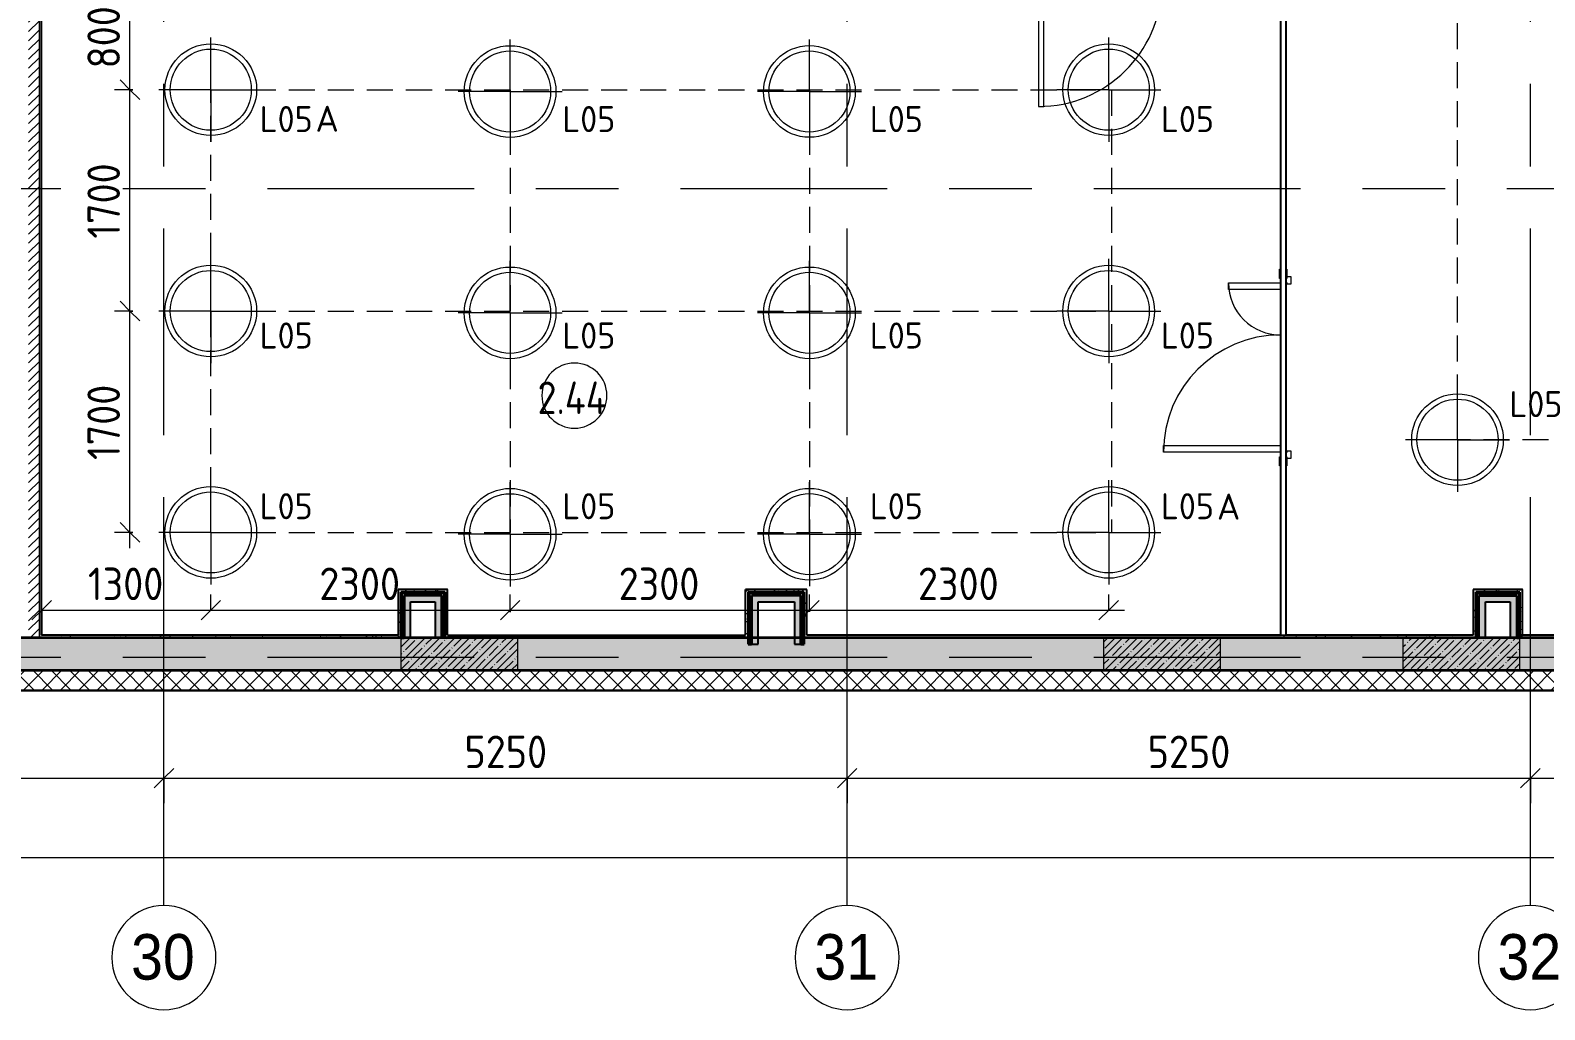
# Model space of a CAD drawing. Header units: millimetres. Extents: x 81094 to 272713, y -8553 to 29000.
# Drawn here: x 109683 to 121320, y -2706 to 4815 of the extents above; entities that cross this region are included whole.
import ezdxf

# ---------------------------------------------------------------- set-up
doc = ezdxf.new("R2010")
doc.units = ezdxf.units.MM
doc.linetypes.add('ADSK_Штрих_ш2 п1', pattern=[300, 200, -100])
doc.linetypes.add('Осевая', pattern=[3175, 635, -476.25, 1587.5, -476.25])
for name, color, linetype, lineweight in [('A-ANNO-DIMS', 7, 'Continuous', 9), ('A-ANNO-DIMS-100', 7, 'Continuous', 9), ('A-AREA-IDEN', 7, 'Continuous', 9), ('A-DETL-1', 7, 'ADSK_Штрих_ш2 п1', 9), ('A-DOOR', 7, 'Continuous', 9), ('A-DOOR-1', 7, 'Continuous', 13), ('A-DOOR-FRAM', 7, 'Continuous', 13), ('A-WALL', 7, 'Continuous', 9), ('E-LITE-EQPM-IDEN', 7, 'Continuous', 9), ('I-WALL', 7, 'Continuous', 9), ('S-COLS', 7, 'Continuous', 9), ('Оси', 7, 'Continuous', 9), ('Оси-1', 7, 'Continuous', 20), ('Оси-2', 7, 'Осевая', 9)]:
    doc.layers.add(name, color=color, linetype=linetype, lineweight=lineweight)
for name, color, linetype, lineweight, true_color in [('A-ANNO-NOTE', 1, 'Continuous', 9, 0xff0000), ('A-WALL-1', 7, 'Continuous', 35, 0x3c3c3c), ('A-WALL-3', 7, 'Continuous', 25, 0x3c3c3c), ('A-WALL-FNSH-1', 7, 'Continuous', 9, 0x3c3c3c), ('A-WALL-FNSH-2', 7, 'Continuous', 13, 0x3c3c3c), ('G-ANNO-TEXT-1', 1, 'Continuous', 9, 0xff0000)]:
    doc.layers.add(name, color=color, linetype=linetype, lineweight=lineweight, true_color=true_color)
doc.styles.add('Arial', font='arial.ttf', dxfattribs={"width": 0.9, "height": 350})
doc.styles.add('GOST Common', font='GOST_Common.ttf', dxfattribs={"height": 200})
doc.styles.add('GOST Common_1', font='GOST_Common.ttf', dxfattribs={"width": 0.9, "height": 250})
doc.styles.add('ISOCPEUR', font='isocpeur.ttf', dxfattribs={"width": 0.9, "height": 250})
doc.styles.add('ISOCPEUR_1', font='isocpeur.ttf', dxfattribs={"width": 0.9, "height": 250})
doc.styles.add('ISOCPEUR_2', font='isocpeur.ttf', dxfattribs={"height": 200})
doc.dimstyles.new('ISO-2_5_0_9К_БОЛЬШОЙ', dxfattribs={"dimscale": 304.8, "dimtxt": 248.995294, "dimasz": 0.492126, "dimexe": 0.393701, "dimexo": 0.984252, "dimgap": 0, "dimtad": 1, "dimdec": 0, "dimrnd": 10, "dimzin": 0, "dimdsep": 46, "dimtxsty": 'ISOCPEUR', "dimblk1": 'OBLIQUE', "dimblk2": 'OBLIQUE', "dimsah": 1, "dimcen": 0.09, "dimdle": 0.393701, "dimazin": 0, "dimtfac": 1, "dimtdec": 4, "dimtix": 1, "dimtmove": 0, "dimatfit": 3, "dimfxl": 1, "dimtvp": 1, "dimtolj": 1, "dimtzin": 0, "dimarcsym": 2})
doc.dimstyles.new('ISO-2_5_0_9К_БОЛЬШОЙ_3', dxfattribs={"dimscale": 304.8, "dimtxt": 248.995294, "dimasz": 0.492126, "dimexe": 0.393701, "dimexo": 0.984252, "dimgap": 0, "dimtad": 1, "dimdec": 0, "dimrnd": 10, "dimzin": 0, "dimdsep": 46, "dimtxsty": 'ISOCPEUR_1', "dimblk1": 'OBLIQUE', "dimblk2": 'OBLIQUE', "dimsah": 1, "dimcen": 0.09, "dimdle": 0.393701, "dimazin": 0, "dimtfac": 1, "dimtdec": 4, "dimtix": 1, "dimtmove": 0, "dimatfit": 3, "dimfxl": 1, "dimtvp": 1, "dimtolj": 1, "dimtzin": 0, "dimarcsym": 2})
pattern_1 = [(45, (0, 0), (-57.024626, 57.024626), []), (45, (57.025, 0), (-57.024626, 57.024626), [100.806, -20.161, 3.353, -16.808])]
pattern_2 = [(0, (0, 0), (121.92, 30.48), [10.058, -81.382, 10.058, -81.382, -487.68]), (0, (0, 0), (121.92, 30.48), [-182.88, 10.058, -172.822, 10.058, -81.382, -213.36]), (0, (0, 0), (121.92, 30.48), [-457.2, 10.058, -50.902, 10.058, -142.342]), (120, (45.72, 15.24), (-87.356454, 90.345817), [10.058, -81.382, 10.058, -81.382, -487.68]), (120, (45.72, 15.24), (-87.356454, 90.345817), [-182.88, 10.058, -172.822, 10.058, -81.382, -213.36]), (120, (45.72, 15.24), (-87.356454, 90.345817), [-457.2, 10.058, -50.902, 10.058, -142.342]), (240, (60.96, 76.2), (-34.563546, -120.825817), [10.058, -81.382, 10.058, -81.382, -487.68]), (240, (60.96, 76.2), (-34.563546, -120.825817), [-182.88, 10.058, -172.822, 10.058, -81.382, -213.36]), (240, (60.96, 76.2), (-34.563546, -120.825817), [-457.2, 10.058, -50.902, 10.058, -142.342])]
pattern_3 = [(45, (0, 0), (-106.06602, 106.06602), []), (135, (0, 0), (-106.06602, -106.06602), [])]

# ---------------------------------------------------------------- blocks, each defined once
blk = doc.blocks.new('110_Дверь_СКБ_1Ст_Внутренняя1 - Д-7а_л__950x2100h_Туалет-32220591-План расстановки осветительного оборудования 2 этажа в осях 23-33')
at = {"layer": 'A-DOOR'}
blk.add_arc((487.5, 110), 950, 90, 178.79032, dxfattribs=at)
at = {"layer": 'A-DOOR-1'}
for p, q in [((487.5, 1060), (447.5, 1060)), ((447.5, 1060), (447.5, 130)), ((487.5, 130), (487.5, 1060))]:
    blk.add_line(p, q, dxfattribs=at)
blk = doc.blocks.new('110_Дверь_СКБ_2Ст - Д-5_п__в составе перегородки _не входит в спец__-32680317-План расстановки осветительного оборудования 2 этажа в осях 23-33')
at = {"layer": 'A-DOOR'}
for centre, radius, start, end in [((-638, -20), 400, 270, 0), ((662, -20), 900, 180, 270)]:
    blk.add_arc(centre, radius, start, end, dxfattribs=at)
at = {"layer": 'A-DOOR-1'}
for p, q in [((-638, -420), (-638, -20)), ((-588, -20), (-588, -420)), ((612, -920), (612, -20)), ((662, -20), (662, -920)), ((-588, -420), (-638, -420)), ((662, -920), (612, -920))]:
    blk.add_line(p, q, dxfattribs=at)
at = {"layer": 'A-DOOR-FRAM'}
for p, q in [((-742, 28), (-672, 28)), ((-742, 20), (-742, 28)), ((-688, 60), (-628, 60)), ((-688, 20), (-688, 60)), ((-672, 28), (-672, 20)), ((-638, 30), (-638, 20)), ((-628, 30), (-638, 30)), ((-628, 60), (-628, 30)), ((652, 60), (712, 60)), ((652, 30), (652, 60)), ((662, 30), (652, 30)), ((662, 20), (662, 30)), ((698, 20), (698, 28)), ((698, 28), (768, 28)), ((712, 60), (712, 20)), ((768, 28), (768, 20)), ((-742, -28), (-742, -20)), ((-672, -28), (-742, -28)), ((-672, -20), (-672, -28)), ((698, -28), (698, -20)), ((768, -28), (698, -28)), ((768, -20), (768, -28))]:
    blk.add_line(p, q, dxfattribs=at)
blk = doc.blocks.new('Ось сетки - D8-29747960-План расстановки осветительного оборудования 2 этажа в осях 23-33')
at = {"layer": 'Оси-1'}
for start, end in [(360, 180), (180, 360)]:
    blk.add_arc((0, 0), 4, start, end, dxfattribs=at)
blk = doc.blocks.new('DIMBLOCK22-План расстановки осветительного оборудования 2 этажа в осях 23-33')
at = {"layer": 'A-ANNO-DIMS-100'}
for p, q in [((107210, -1121), (107210, -808)), ((110710, -1121), (110710, -808)), ((107210, -928), (110710, -928)), ((107210, -928), (107210, -1121)), ((110710, -928), (110710, -1121))]:
    blk.add_line(p, q, dxfattribs=at)
at = {"layer": 'A-ANNO-DIMS-100', "lineweight": 20}
for p, q in [((107210, -928), (107135, -1003)), ((107210, -928), (107285, -853)), ((110710, -928), (110635, -1003)), ((110710, -928), (110785, -853))]:
    blk.add_line(p, q, dxfattribs=at)
at = {"layer": 'A-ANNO-DIMS-100', "color": 0, "insert": (108644, -601), "char_height": 250, "width": 758.48, "attachment_point": 1, "line_spacing_factor": 1.149209, "style": 'ISOCPEUR'}
blk.add_mtext('3500', dxfattribs=at)
blk = doc.blocks.new('_Oblique')
at = {"color": 0, "linetype": 'ByBlock', "lineweight": -2}
blk.add_line((-0.5, -0.5), (0.5, 0.5), dxfattribs=at)
blk = doc.blocks.new('DIMBLOCK23-План расстановки осветительного оборудования 2 этажа в осях 23-33')
at = {"layer": 'A-ANNO-DIMS-100'}
for p, q in [((110710, -1121), (110710, -808)), ((115960, -1121), (115960, -808)), ((110710, -928), (115960, -928)), ((110710, -928), (110710, -1121)), ((115960, -928), (115960, -1121))]:
    blk.add_line(p, q, dxfattribs=at)
at = {"layer": 'A-ANNO-DIMS-100', "lineweight": 20}
for p, q in [((110710, -928), (110635, -1003)), ((110710, -928), (110785, -853)), ((115960, -928), (115885, -1003)), ((115960, -928), (116035, -853))]:
    blk.add_line(p, q, dxfattribs=at)
at = {"layer": 'A-ANNO-DIMS-100', "color": 0, "insert": (113019, -601), "char_height": 250, "width": 758.48, "attachment_point": 1, "line_spacing_factor": 1.149209, "style": 'ISOCPEUR'}
blk.add_mtext('5250', dxfattribs=at)
blk = doc.blocks.new('DIMBLOCK24-План расстановки осветительного оборудования 2 этажа в осях 23-33')
at = {"layer": 'A-ANNO-DIMS-100'}
for p, q in [((115960, -1121), (115960, -808)), ((121210, -1121), (121210, -808)), ((115960, -928), (121210, -928)), ((115960, -928), (115960, -1121)), ((121210, -928), (121210, -1121))]:
    blk.add_line(p, q, dxfattribs=at)
at = {"layer": 'A-ANNO-DIMS-100', "lineweight": 20}
for p, q in [((115960, -928), (115885, -1003)), ((115960, -928), (116035, -853)), ((121210, -928), (121135, -1003)), ((121210, -928), (121285, -853))]:
    blk.add_line(p, q, dxfattribs=at)
at = {"layer": 'A-ANNO-DIMS-100', "color": 0, "insert": (118269, -601), "char_height": 250, "width": 758.48, "attachment_point": 1, "line_spacing_factor": 1.149209, "style": 'ISOCPEUR'}
blk.add_mtext('5250', dxfattribs=at)
blk = doc.blocks.new('DIMBLOCK25-План расстановки осветительного оборудования 2 этажа в осях 23-33')
at = {"layer": 'A-ANNO-DIMS-100'}
for p, q in [((121210, -1121), (121210, -808)), ((125010, -1121), (125010, -808)), ((121210, -928), (125130, -928)), ((121210, -928), (121210, -1121)), ((125010, -928), (125010, -1121))]:
    blk.add_line(p, q, dxfattribs=at)
at = {"layer": 'A-ANNO-DIMS-100', "lineweight": 20}
for p, q in [((121210, -928), (121135, -1003)), ((121210, -928), (121285, -853)), ((125010, -928), (124935, -1003)), ((125010, -928), (125085, -853))]:
    blk.add_line(p, q, dxfattribs=at)
at = {"layer": 'A-ANNO-DIMS-100', "color": 0, "insert": (122794, -601), "char_height": 250, "width": 758.48, "attachment_point": 1, "line_spacing_factor": 1.149209, "style": 'ISOCPEUR'}
blk.add_mtext('3800', dxfattribs=at)
blk = doc.blocks.new('DIMBLOCK107-План расстановки осветительного оборудования 2 этажа в осях 23-33')
at = {"layer": 'A-ANNO-DIMS-100'}
for p, q in [((109771, 174), (109771, 482)), ((111070, 362), (111070, 482)), ((109771, 362), (111070, 362)), ((109771, 362), (109771, 174)), ((111070, 362), (111070, 362))]:
    blk.add_line(p, q, dxfattribs=at)
at = {"layer": 'A-ANNO-DIMS-100', "lineweight": 20}
for p, q in [((109771, 362), (109696, 287)), ((109771, 362), (109846, 437)), ((111070, 362), (110995, 287)), ((111070, 362), (111145, 437))]:
    blk.add_line(p, q, dxfattribs=at)
at = {"layer": 'A-ANNO-DIMS-100', "color": 0, "insert": (110126, 689), "char_height": 250, "width": 706.76, "attachment_point": 1, "line_spacing_factor": 1.149209, "style": 'ISOCPEUR_1'}
blk.add_mtext('\u200e1300', dxfattribs=at)
blk = doc.blocks.new('DIMBLOCK108-План расстановки осветительного оборудования 2 этажа в осях 23-33')
at = {"layer": 'A-ANNO-DIMS-100'}
for p, q in [((111070, 362), (111070, 482)), ((113370, 347), (113370, 482)), ((111070, 362), (113370, 362)), ((111070, 362), (111070, 362)), ((113370, 362), (113370, 347))]:
    blk.add_line(p, q, dxfattribs=at)
at = {"layer": 'A-ANNO-DIMS-100', "lineweight": 20}
for p, q in [((111070, 362), (110995, 287)), ((111070, 362), (111145, 437)), ((113370, 362), (113295, 287)), ((113370, 362), (113445, 437))]:
    blk.add_line(p, q, dxfattribs=at)
at = {"layer": 'A-ANNO-DIMS-100', "color": 0, "insert": (111904, 689), "char_height": 250, "width": 758.48, "attachment_point": 1, "line_spacing_factor": 1.149209, "style": 'ISOCPEUR'}
blk.add_mtext('2300', dxfattribs=at)
blk = doc.blocks.new('DIMBLOCK109-План расстановки осветительного оборудования 2 этажа в осях 23-33')
at = {"layer": 'A-ANNO-DIMS-100'}
for p, q in [((113370, 347), (113370, 482)), ((115670, 348), (115670, 482)), ((113370, 362), (115670, 362)), ((113370, 362), (113370, 347)), ((115670, 362), (115670, 348))]:
    blk.add_line(p, q, dxfattribs=at)
at = {"layer": 'A-ANNO-DIMS-100', "lineweight": 20}
for p, q in [((113370, 362), (113295, 287)), ((113370, 362), (113445, 437)), ((115670, 362), (115595, 287)), ((115670, 362), (115745, 437))]:
    blk.add_line(p, q, dxfattribs=at)
at = {"layer": 'A-ANNO-DIMS-100', "color": 0, "insert": (114204, 689), "char_height": 250, "width": 758.48, "attachment_point": 1, "line_spacing_factor": 1.149209, "style": 'ISOCPEUR'}
blk.add_mtext('2300', dxfattribs=at)
blk = doc.blocks.new('DIMBLOCK110-План расстановки осветительного оборудования 2 этажа в осях 23-33')
at = {"layer": 'A-ANNO-DIMS-100'}
for p, q in [((115670, 348), (115670, 482)), ((117970, 362), (117970, 482)), ((115670, 362), (118090, 362)), ((115670, 362), (115670, 348)), ((117970, 362), (117970, 362))]:
    blk.add_line(p, q, dxfattribs=at)
at = {"layer": 'A-ANNO-DIMS-100', "lineweight": 20}
for p, q in [((115670, 362), (115595, 287)), ((115670, 362), (115745, 437)), ((117970, 362), (117895, 287)), ((117970, 362), (118045, 437))]:
    blk.add_line(p, q, dxfattribs=at)
at = {"layer": 'A-ANNO-DIMS-100', "color": 0, "insert": (116504, 689), "char_height": 250, "width": 758.48, "attachment_point": 1, "line_spacing_factor": 1.149209, "style": 'ISOCPEUR'}
blk.add_mtext('2300', dxfattribs=at)
blk = doc.blocks.new('DIMBLOCK111-План расстановки осветительного оборудования 2 этажа в осях 23-33')
at = {"layer": 'A-ANNO-DIMS-100', "lineweight": 20}
for p, q in [((110449, 2659), (110374, 2734)), ((110449, 2659), (110524, 2584)), ((110449, 959), (110374, 1034)), ((110449, 959), (110524, 884))]:
    blk.add_line(p, q, dxfattribs=at)
at = {"layer": 'A-ANNO-DIMS-100'}
for p, q in [((110472, 2659), (110329, 2659)), ((110449, 839), (110449, 2659)), ((110449, 2659), (110472, 2659)), ((110472, 959), (110329, 959)), ((110449, 959), (110472, 959))]:
    blk.add_line(p, q, dxfattribs=at)
at = {"layer": 'A-ANNO-DIMS-100', "color": 0, "insert": (110122, 1515), "char_height": 250, "width": 706.76, "attachment_point": 1, "rotation": 90, "line_spacing_factor": 1.149209, "style": 'ISOCPEUR'}
blk.add_mtext('1700', dxfattribs=at)
blk = doc.blocks.new('DIMBLOCK112-План расстановки осветительного оборудования 2 этажа в осях 23-33')
at = {"layer": 'A-ANNO-DIMS-100', "lineweight": 20}
for p, q in [((110449, 4359), (110374, 4434)), ((110449, 4359), (110524, 4284)), ((110449, 2659), (110374, 2734)), ((110449, 2659), (110524, 2584))]:
    blk.add_line(p, q, dxfattribs=at)
at = {"layer": 'A-ANNO-DIMS-100'}
for p, q in [((110472, 4359), (110329, 4359)), ((110449, 2659), (110449, 4359)), ((110449, 4359), (110472, 4359)), ((110472, 2659), (110329, 2659)), ((110449, 2659), (110472, 2659))]:
    blk.add_line(p, q, dxfattribs=at)
at = {"layer": 'A-ANNO-DIMS-100', "color": 0, "insert": (110122, 3215), "char_height": 250, "width": 706.76, "attachment_point": 1, "rotation": 90, "line_spacing_factor": 1.149209, "style": 'ISOCPEUR'}
blk.add_mtext('1700', dxfattribs=at)
blk = doc.blocks.new('DIMBLOCK113-План расстановки осветительного оборудования 2 этажа в осях 23-33')
at = {"layer": 'A-ANNO-DIMS-100'}
for p, q in [((110449, 4359), (110449, 5279)), ((111573, 5159), (110329, 5159)), ((110449, 5159), (111573, 5159)), ((110472, 4359), (110329, 4359)), ((110449, 4359), (110472, 4359))]:
    blk.add_line(p, q, dxfattribs=at)
at = {"layer": 'A-ANNO-DIMS-100', "lineweight": 20}
for p, q in [((110449, 5159), (110374, 5234)), ((110449, 5159), (110524, 5084)), ((110449, 4359), (110374, 4434)), ((110449, 4359), (110524, 4284))]:
    blk.add_line(p, q, dxfattribs=at)
at = {"layer": 'A-ANNO-DIMS-100', "color": 0, "insert": (110122, 4522), "char_height": 250, "width": 568.86, "attachment_point": 1, "rotation": 90, "line_spacing_factor": 1.149209, "style": 'ISOCPEUR'}
blk.add_mtext('800', dxfattribs=at)
blk = doc.blocks.new('Марка_Помещения - Номер-25198446-План расстановки осветительного оборудования 2 этажа в осях 23-33')
at = {"layer": 'A-AREA-IDEN'}
for start, end in [(360, 180), (180, 360)]:
    blk.add_arc((0, 0), 2.5, start, end, dxfattribs=at)
blk = doc.blocks.new('DIMBLOCK147-План расстановки осветительного оборудования 2 этажа в осях 23-33')
at = {"layer": 'A-ANNO-DIMS-100'}
for p, q in [((84560, -1732), (84560, -1418)), ((125010, -1732), (125010, -1418)), ((84440, -1538), (125130, -1538)), ((84560, -1538), (84560, -1732)), ((125010, -1538), (125010, -1732))]:
    blk.add_line(p, q, dxfattribs=at)
at = {"layer": 'A-ANNO-DIMS-100', "lineweight": 20}
for p, q in [((84560, -1538), (84635, -1463)), ((125010, -1538), (125085, -1463)), ((84560, -1538), (84485, -1613)), ((125010, -1538), (124935, -1613))]:
    blk.add_line(p, q, dxfattribs=at)
at = {"layer": 'A-ANNO-DIMS-100', "color": 0, "insert": (104366, -1212), "char_height": 250, "width": 1005.56, "attachment_point": 1, "line_spacing_factor": 1.149209, "style": 'ISOCPEUR'}
blk.add_mtext('40450', dxfattribs=at)

msp = doc.modelspace()

# ---------------------------------------------------------------- hatches: boundary and pattern name
at = {"layer": 'A-WALL'}
h = msp.add_hatch(dxfattribs=at)
h.set_pattern_fill('FP_1', color=256, style=0, pattern_type=2)
h.set_pattern_definition([(45, (0, 0), (-70.71068, 70.71068), []), (135, (0, 0), (-70.71068, -70.71068), [])])
h.paths.add_polyline_path([(125080, -250), (125080, -100), (89210, -100), (89210, -250), (120779.1, -250)])
at = {"layer": 'I-WALL'}
h = msp.add_hatch(dxfattribs=at)
h.set_pattern_fill('FP_4', color=256, style=0, pattern_type=2)
h.set_pattern_definition([(45, (0, 0), (-35.35534, 35.35534), [])])
h.paths.add_polyline_path([(109750, 150), (109750, 10400), (109670, 10400), (109670, 150)])
h = msp.add_hatch(dxfattribs=at)
h.set_pattern_fill('FP_19', color=256, style=0, pattern_type=2)
h.set_pattern_definition(pattern_2)
h.paths.add_polyline_path([(109770, 150), (109770, 6600), (109750, 6600), (109750, 150)])
h = msp.add_hatch(dxfattribs=at)
h.set_pattern_fill('FP_19', color=256, style=0, pattern_type=2)
h.set_pattern_definition(pattern_2)
h.paths.add_polyline_path([(112510, 170), (112530, 170), (112530, 520), (112510, 520), (112510, 396.2)])
h = msp.add_hatch(dxfattribs=at)
h.set_pattern_fill('FP_19', color=256, style=0, pattern_type=2)
h.set_pattern_definition(pattern_2)
h.paths.add_polyline_path([(112870, 500), (112890, 500), (112890, 520), (112530, 520), (112530, 500)])
h = msp.add_hatch(dxfattribs=at)
h.set_pattern_fill('FP_28', color=256, style=0, pattern_type=2)
h.set_pattern_definition(pattern_3)
h.paths.add_polyline_path([(112530, 150), (112542.5, 150), (112542.5, 500), (112530, 500), (112530, 396.2)])
h = msp.add_hatch(dxfattribs=at)
h.set_pattern_fill('FP_28', color=256, style=0, pattern_type=2)
h.set_pattern_definition(pattern_3)
h.paths.add_polyline_path([(112555, 487.5), (112870, 487.5), (112870, 500), (112542.5, 500), (112542.5, 487.5)])
h = msp.add_hatch(dxfattribs=at)
h.set_pattern_fill('FP_28', color=256, style=0, pattern_type=2)
h.set_pattern_definition(pattern_3)
h.paths.add_polyline_path([(112542.5, 150), (112555, 150), (112555, 487.5), (112542.5, 487.5), (112542.5, 396.2)])
h = msp.add_hatch(dxfattribs=at)
h.set_pattern_fill('FP_28', color=256, style=0, pattern_type=2)
h.set_pattern_definition(pattern_3)
h.paths.add_polyline_path([(112845, 475), (112857.5, 475), (112857.5, 487.5), (112555, 487.5), (112555, 475), (112605, 475)])
for points in [[(112555, 150), (112605, 150), (112605, 475), (112555, 475), (112555, 396.2)], [(112795, 425), (112845, 425), (112845, 475), (112605, 475), (112605, 425)], [(115275, 100), (115275, 475), (115225, 475), (115225, 100)], [(115555, 425), (115605, 425), (115605, 475), (115275, 475), (115275, 425)], [(121055, 425), (121055, 475), (120815, 475), (120815, 425), (120865, 425)], [(121055, 150), (121105, 150), (121105, 475), (121055, 475), (121055, 396.2)], [(112845, 150), (112845, 425), (112795, 425), (112795, 150)], [(115605, 100), (115605, 425), (115555, 425), (115555, 100)], [(120865, 150), (120865, 425), (120815, 425), (120815, 150)]]:
    msp.add_hatch(color=256, dxfattribs=at).paths.add_polyline_path(points)
h = msp.add_hatch(dxfattribs=at)
h.set_pattern_fill('FP_28', color=256, style=0, pattern_type=2)
h.set_pattern_definition(pattern_3)
h.paths.add_polyline_path([(112845, 150), (112857.5, 150), (112857.5, 475), (112845, 475), (112845, 396.2)])
h = msp.add_hatch(dxfattribs=at)
h.set_pattern_fill('FP_28', color=256, style=0, pattern_type=2)
h.set_pattern_definition(pattern_3)
h.paths.add_polyline_path([(112870, 150), (112870, 487.5), (112857.5, 487.5), (112857.5, 150)])
h = msp.add_hatch(dxfattribs=at)
h.set_pattern_fill('FP_19', color=256, style=0, pattern_type=2)
h.set_pattern_definition(pattern_2)
h.paths.add_polyline_path([(112890, 150), (112890, 500), (112870, 500), (112870, 150)])
h = msp.add_hatch(dxfattribs=at)
h.set_pattern_fill('FP_19', color=256, style=0, pattern_type=2)
h.set_pattern_definition(pattern_2)
h.paths.add_polyline_path([(115200, 150), (115200, 520), (115180, 520), (115180, 150)])
h = msp.add_hatch(dxfattribs=at)
h.set_pattern_fill('FP_19', color=256, style=0, pattern_type=2)
h.set_pattern_definition(pattern_2)
h.paths.add_polyline_path([(115630, 500), (115650, 500), (115650, 520), (115200, 520), (115200, 500), (115607.2, 500)])
h = msp.add_hatch(dxfattribs=at)
h.set_pattern_fill('FP_28', color=256, style=0, pattern_type=2)
h.set_pattern_definition(pattern_3)
h.paths.add_polyline_path([(115212.5, 100), (115212.5, 500), (115200, 500), (115200, 100)])
h = msp.add_hatch(dxfattribs=at)
h.set_pattern_fill('FP_28', color=256, style=0, pattern_type=2)
h.set_pattern_definition(pattern_3)
h.paths.add_polyline_path([(115630, 487.5), (115630, 500), (115212.5, 500), (115212.5, 487.5), (115617.5, 487.5)])
h = msp.add_hatch(dxfattribs=at)
h.set_pattern_fill('FP_28', color=256, style=0, pattern_type=2)
h.set_pattern_definition(pattern_3)
h.paths.add_polyline_path([(115225, 100), (115225, 487.5), (115212.5, 487.5), (115212.5, 100)])
h = msp.add_hatch(dxfattribs=at)
h.set_pattern_fill('FP_28', color=256, style=0, pattern_type=2)
h.set_pattern_definition(pattern_3)
h.paths.add_polyline_path([(115605, 475), (115617.5, 475), (115617.5, 487.5), (115225, 487.5), (115225, 475), (115275, 475)])
h = msp.add_hatch(dxfattribs=at)
h.set_pattern_fill('FP_28', color=256, style=0, pattern_type=2)
h.set_pattern_definition(pattern_3)
h.paths.add_polyline_path([(115607.2, 100), (115617.5, 100), (115617.5, 475), (115605, 475), (115605, 100)])
h = msp.add_hatch(dxfattribs=at)
h.set_pattern_fill('FP_28', color=256, style=0, pattern_type=2)
h.set_pattern_definition(pattern_3)
h.paths.add_polyline_path([(115630, 100), (115630, 487.5), (115617.5, 487.5), (115617.5, 100)])
h = msp.add_hatch(dxfattribs=at)
h.set_pattern_fill('FP_19', color=256, style=0, pattern_type=2)
h.set_pattern_definition(pattern_2)
h.paths.add_polyline_path([(115650, 150), (115650, 500), (115630, 500), (115630, 150)])
h = msp.add_hatch(dxfattribs=at)
h.set_pattern_fill('FP_19', color=256, style=0, pattern_type=2)
h.set_pattern_definition(pattern_2)
h.paths.add_polyline_path([(120779.1, 170), (120790, 170), (120790, 520), (120770, 520), (120770, 170)])
h = msp.add_hatch(dxfattribs=at)
h.set_pattern_fill('FP_19', color=256, style=0, pattern_type=2)
h.set_pattern_definition(pattern_2)
h.paths.add_polyline_path([(121130, 500), (121150, 500), (121150, 520), (120790, 520), (120790, 500)])
h = msp.add_hatch(dxfattribs=at)
h.set_pattern_fill('FP_28', color=256, style=0, pattern_type=2)
h.set_pattern_definition(pattern_3)
h.paths.add_polyline_path([(121117.5, 487.5), (121117.5, 500), (120790, 500), (120790, 487.5), (121105, 487.5)])
h = msp.add_hatch(dxfattribs=at)
h.set_pattern_fill('FP_28', color=256, style=0, pattern_type=2)
h.set_pattern_definition(pattern_3)
h.paths.add_polyline_path([(120802.5, 150), (120802.5, 487.5), (120790, 487.5), (120790, 150)])
h = msp.add_hatch(dxfattribs=at)
h.set_pattern_fill('FP_28', color=256, style=0, pattern_type=2)
h.set_pattern_definition(pattern_3)
h.paths.add_polyline_path([(121055, 475), (121105, 475), (121105, 487.5), (120802.5, 487.5), (120802.5, 475), (120815, 475)])
h = msp.add_hatch(dxfattribs=at)
h.set_pattern_fill('FP_28', color=256, style=0, pattern_type=2)
h.set_pattern_definition(pattern_3)
h.paths.add_polyline_path([(120802.5, 150), (120815, 150), (120815, 475), (120802.5, 475), (120802.5, 396.2)])
h = msp.add_hatch(dxfattribs=at)
h.set_pattern_fill('FP_28', color=256, style=0, pattern_type=2)
h.set_pattern_definition(pattern_3)
h.paths.add_polyline_path([(121105, 150), (121117.5, 150), (121117.5, 487.5), (121105, 487.5), (121105, 396.2)])
h = msp.add_hatch(dxfattribs=at)
h.set_pattern_fill('FP_28', color=256, style=0, pattern_type=2)
h.set_pattern_definition(pattern_3)
h.paths.add_polyline_path([(121117.5, 150), (121130, 150), (121130, 500), (121117.5, 500), (121117.5, 396.2)])
h = msp.add_hatch(dxfattribs=at)
h.set_pattern_fill('FP_19', color=256, style=0, pattern_type=2)
h.set_pattern_definition(pattern_2)
h.paths.add_polyline_path([(121150, 170.5), (121150, 500), (121130, 500), (121130, 170.5)])
h = msp.add_hatch(dxfattribs=at)
h.set_pattern_fill('FP_2', color=256, style=0, pattern_type=2)
h.set_pattern_definition(pattern_1)
h.paths.add_polyline_path([(123730, -100), (123730, 150), (102630, 150), (102630, -100), (123365, -100)])
h.paths.add_polyline_path([(101730, -100), (101730, 150), (99930, 150), (99930, -100), (101384.7, -100)])
h.paths.add_polyline_path([(99030, -100), (99030, 150), (94530, 150), (94530, -100), (97505.8, -100)])
h.paths.add_polyline_path([(93630, -100), (93630, 150), (91030, 150), (91030, 100), (91050, 100), (91050, -100), (93626.9, -100)])
h = msp.add_hatch(dxfattribs=at)
h.set_pattern_fill('FP_19', color=256, style=0, pattern_type=2)
h.set_pattern_definition(pattern_2)
h.paths.add_polyline_path([(112530, 150), (112530, 170), (109770, 170), (109770, 150), (112374.8, 150)])
h = msp.add_hatch(dxfattribs=at)
h.set_pattern_fill('FP_19', color=256, style=0, pattern_type=2)
h.set_pattern_definition(pattern_2)
h.paths.add_polyline_path([(112890, 150), (115180, 150), (115180, 170), (112890, 170)])
h = msp.add_hatch(dxfattribs=at)
h.set_pattern_fill('FP_19', color=256, style=0, pattern_type=2)
h.set_pattern_definition(pattern_2)
h.paths.add_polyline_path([(115650, 150), (119290, 150), (119290, 170), (115650, 170)])
h = msp.add_hatch(dxfattribs=at)
h.set_pattern_fill('FP_19', color=256, style=0, pattern_type=2)
h.set_pattern_definition(pattern_2)
h.paths.add_polyline_path([(120790, 150), (120790, 170), (119290, 170), (119290, 150), (120779.1, 150)])
h = msp.add_hatch(dxfattribs=at)
h.set_pattern_fill('FP_19', color=256, style=0, pattern_type=2)
h.set_pattern_definition(pattern_2)
h.paths.add_polyline_path([(123365, 150), (124830, 150), (124830, 170), (121130, 170), (121130, 150), (122072, 150)])
at = {"layer": 'S-COLS'}
h = msp.add_hatch(dxfattribs=at)
h.set_pattern_fill('FP_2', color=256, style=0, pattern_type=2)
h.set_pattern_definition(pattern_1)
h.paths.add_polyline_path([(112530, -100), (113430, -100), (113430, 150), (112530, 150)])
h = msp.add_hatch(dxfattribs=at)
h.set_pattern_fill('FP_2', color=256, style=0, pattern_type=2)
h.set_pattern_definition(pattern_1)
h.paths.add_polyline_path([(117930, -100), (118830, -100), (118830, 150), (117930, 150)])
h = msp.add_hatch(dxfattribs=at)
h.set_pattern_fill('FP_2', color=256, style=0, pattern_type=2)
h.set_pattern_definition(pattern_1)
h.paths.add_polyline_path([(120230, -100), (121130, -100), (121130, 150), (120230, 150)])

# ---------------------------------------------------------------- linework, layer by layer
at = {"layer": 'A-ANNO-NOTE'}
for p, q in [((111070, 4359), (111070, 4759)), ((113370, 4344.9), (113370, 4744.9)), ((115670, 4345.1), (115670, 4745.1)), ((117970, 4359), (117970, 4759)), ((111070, 4359), (110670, 4359)), ((111070, 4359), (111070, 3959)), ((111070, 4359), (111470, 4359)), ((113370, 4344.9), (112970, 4344.9)), ((113370, 4344.9), (113370, 3944.9)), ((113370, 4344.9), (113770, 4344.9)), ((115670, 4345.1), (115270, 4345.1)), ((115670, 4345.1), (115670, 3945.1)), ((115670, 4345.1), (116070, 4345.1)), ((117970, 4359), (117570, 4359)), ((117970, 4359), (117970, 3959)), ((117970, 4359), (118370, 4359)), ((111070, 2659), (111070, 3059)), ((113370, 2644.9), (113370, 3044.9)), ((115670, 2645.1), (115670, 3045.1)), ((117970, 2659), (117970, 3059)), ((111070, 2659), (110670, 2659)), ((111070, 2659), (111070, 2259)), ((111070, 2659), (111470, 2659)), ((113370, 2644.9), (112970, 2644.9)), ((113370, 2644.9), (113370, 2244.9)), ((113370, 2644.9), (113770, 2644.9)), ((115670, 2645.1), (115270, 2645.1)), ((115670, 2645.1), (115670, 2245.1)), ((115670, 2645.1), (116070, 2645.1)), ((117970, 2659), (117570, 2659)), ((117970, 2659), (117970, 2259)), ((117970, 2659), (118370, 2659)), ((120650, 1671), (120650, 2071)), ((120650, 1671), (120250, 1671)), ((120650, 1671), (120650, 1271)), ((120650, 1671), (121050, 1671)), ((111070, 959), (111070, 1359)), ((113370, 944.9), (113370, 1344.9)), ((115670, 945.1), (115670, 1345.1)), ((117970, 959), (117970, 1359)), ((111070, 959), (110670, 959)), ((111070, 959), (111070, 559)), ((111070, 959), (111470, 959)), ((113370, 944.9), (112970, 944.9)), ((113370, 944.9), (113370, 544.9)), ((113370, 944.9), (113770, 944.9)), ((115670, 945.1), (115270, 945.1)), ((115670, 945.1), (115670, 545.1)), ((115670, 945.1), (116070, 945.1)), ((117970, 959), (117570, 959)), ((117970, 959), (117970, 559)), ((117970, 959), (118370, 959))]:
    msp.add_line(p, q, dxfattribs=at)
for centre, radius in [((111070, 4359), 352), ((111070, 4359), 311.5), ((113370, 4344.9), 352), ((113370, 4344.9), 311.5), ((115670, 4345.1), 352), ((115670, 4345.1), 311.5), ((117970, 4359), 352), ((117970, 4359), 311.5), ((111070, 2659), 352), ((111070, 2659), 311.5), ((113370, 2644.9), 352), ((113370, 2644.9), 311.5), ((115670, 2645.1), 352), ((115670, 2645.1), 311.5), ((117970, 2659), 352), ((117970, 2659), 311.5), ((120650, 1671), 352), ((120650, 1671), 311.5), ((111070, 959), 352), ((113370, 944.9), 352), ((115670, 945.1), 352), ((117970, 959), 352), ((111070, 959), 311.5), ((113370, 944.9), 311.5), ((115670, 945.1), 311.5), ((117970, 959), 311.5)]:
    msp.add_circle(centre, radius, dxfattribs=at)
at = {"layer": 'A-DETL-1'}
for p, q in [((120650, 1671), (120650, 8871)), ((111070, 959), (111070, 4372.9)), ((111070, 4359), (117990, 4359)), ((113370, 4359), (113370, 959)), ((115670, 4359), (115670, 959)), ((117990, 4359), (117990, 959)), ((111070, 2659), (117990, 2659)), ((123450, 1671), (120650, 1671)), ((111070, 959), (117990, 959))]:
    msp.add_line(p, q, dxfattribs=at)
at = {"layer": 'A-WALL'}
for p, q in [((109750, 6620), (109750, 150)), ((112542.5, 487.5), (112542.5, 150)), ((112857.5, 487.5), (112542.5, 487.5)), ((112857.5, 150), (112857.5, 487.5)), ((115212.5, 487.5), (115212.5, 100)), ((115617.5, 487.5), (115212.5, 487.5)), ((115617.5, 100), (115617.5, 487.5)), ((120802.5, 487.5), (121117.5, 487.5)), ((120802.5, 150), (120802.5, 487.5)), ((121117.5, 487.5), (121117.5, 150)), ((117930, 150), (118830, 150)), ((119290, 170), (119330, 170)), ((89210, -250), (125230, -250))]:
    msp.add_line(p, q, dxfattribs=at)
at = {"layer": 'A-WALL-1'}
for p, q in [((112530, 500), (112530, 150)), ((112870, 500), (112530, 500)), ((112555, 475), (112555, 150)), ((112845, 475), (112555, 475)), ((112845, 150), (112845, 475)), ((112870, 150), (112870, 500)), ((115200, 500), (115200, 100)), ((115630, 500), (115200, 500)), ((115225, 475), (115225, 100)), ((115605, 475), (115225, 475)), ((115605, 100), (115605, 475)), ((115630, 100), (115630, 500)), ((121130, 500), (120790, 500)), ((120790, 500), (120790, 150)), ((120815, 475), (121105, 475)), ((120815, 150), (120815, 475)), ((121105, 475), (121105, 150)), ((121130, 150), (121130, 500)), ((124830, 150), (102630, 150)), ((112530, 150), (112555, 150)), ((121105, 150), (121130, 150)), ((115200, 100), (115225, 100)), ((115605, 100), (115630, 100)), ((102630, -100), (123730, -100))]:
    msp.add_line(p, q, dxfattribs=at)
at = {"layer": 'A-WALL-3'}
for p, q in [((119330, 10360), (119330, 170)), ((109770, 170), (109770, 6600)), ((119290, 5180), (119290, 170)), ((112510, 520), (112510, 170)), ((112890, 520), (112510, 520)), ((112890, 170), (112890, 520)), ((115650, 520), (115180, 520)), ((115180, 170), (115180, 520)), ((115650, 170), (115650, 520)), ((120770, 520), (120770, 170)), ((121150, 520), (120770, 520)), ((120790, 170), (120790, 500)), ((120790, 500), (121130, 500)), ((121130, 500), (121130, 170.5)), ((121150, 170.5), (121150, 520)), ((112605, 150), (112605, 425)), ((112605, 425), (112795, 425)), ((112795, 425), (112795, 150)), ((115275, 100), (115275, 425)), ((115275, 425), (115555, 425)), ((115555, 425), (115555, 100)), ((120865, 425), (121055, 425)), ((120865, 150), (120865, 425)), ((121055, 425), (121055, 150)), ((112510, 170), (109770, 170)), ((112555, 150), (112605, 150)), ((112870, 150), (115200, 150)), ((112890, 170), (115180, 170)), ((115630, 150), (117930, 150)), ((119290, 170), (115650, 170)), ((120770, 170), (119330, 170)), ((121055, 150), (121105, 150)), ((121130, 170.5), (121150, 170.5)), ((124810, 170), (121130, 170)), ((115225, 100), (115275, 100)), ((115555, 100), (115605, 100))]:
    msp.add_line(p, q, dxfattribs=at)
at = {"layer": 'A-WALL-FNSH-1'}
msp.add_line((89202, -258), (125238, -258), dxfattribs=at)
at = {"layer": 'A-WALL-FNSH-2'}
for p, q in [((109771, 171), (109771, 6599)), ((112509, 521), (112509, 171)), ((112891, 521), (112509, 521)), ((112891, 171), (112891, 521)), ((115651, 521), (115179, 521)), ((115179, 521), (115179, 171)), ((115650, 520), (115650, 170)), ((115651, 171), (115651, 521)), ((120769, 521), (120769, 171)), ((121151, 521), (120769, 521)), ((121151, 170.5), (121151, 521)), ((112509, 171), (109771, 171)), ((115179, 171), (112891, 171)), ((115650, 170), (119330.5, 170)), ((119330.5, 171), (115651, 171)), ((119330.5, 170), (119330.5, 171)), ((120769, 171), (119350.5, 171)), ((119350.5, 171), (119350.5, 170)), ((120770.5, 171), (120770, 171)), ((120770, 170), (120770.5, 170)), ((120770.5, 170), (120770.5, 171)), ((121150, 170.5), (121151, 170.5)), ((124809, 171), (121155, 171)), ((121155, 171), (121155, 170)), ((89207, -253), (125233, -253))]:
    msp.add_line(p, q, dxfattribs=at)
at = {"layer": 'S-COLS'}
for p, q in [((113430, 150), (112530, 150)), ((112530, 150), (112530, -100)), ((113430, -100), (113430, 150)), ((118830, 150), (117930, 150)), ((117930, 150), (117930, -100)), ((118830, -100), (118830, 150)), ((121130, 150), (120230, 150)), ((120230, 150), (120230, -100)), ((121130, -100), (121130, 150)), ((112530, -100), (113430, -100)), ((117930, -100), (118830, -100)), ((120230, -100), (121130, -100))]:
    msp.add_line(p, q, dxfattribs=at)
at = {"layer": 'Оси'}
for p, q in [((110710, -1906.3), (110710, 593.7)), ((115960, -1906.3), (115960, 593.7)), ((121210, -1906.3), (121210, 593.7))]:
    msp.add_line(p, q, dxfattribs=at)
at = {"layer": 'Оси-2'}
for p, q in [((110710, 593.7), (110710, 19528.3)), ((115960, 593.7), (115960, 19415.1)), ((121210, 593.7), (121210, 19415.1)), ((84993.9, 3600), (122738, 3600)), ((84993.9, 0), (122738, 0))]:
    msp.add_line(p, q, dxfattribs=at)

# ---------------------------------------------------------------- block references
at = {"layer": 'A-AREA-IDEN', "xscale": 99.99999999999993, "yscale": 99.99999999999993, "zscale": 99.99999999999993}
msp.add_blockref('Марка_Помещения - Номер-25198446-План расстановки осветительного оборудования 2 этажа в осях 23-33', (113864, 2009.4), dxfattribs=at)
at = {"layer": 'A-DOOR'}
for name, p, rotation in [('110_Дверь_СКБ_1Ст_Внутренняя1 - Д-7а_л__950x2100h_Туалет-32220591-План расстановки осветительного оборудования 2 этажа в осях 23-33', (117917.5, 5290), 180), ('110_Дверь_СКБ_2Ст - Д-5_п__в составе перегородки _не входит в спец__-32680317-План расстановки осветительного оборудования 2 этажа в осях 23-33', (119310, 2237.5), 270)]:
    msp.add_blockref(name, p, dxfattribs=dict(at, rotation=rotation))
at = {"layer": 'Оси-1', "xscale": 99.99999999999993, "yscale": 99.99999999999993, "zscale": 99.99999999999993}
for p in [(110710, -2306.3), (115960, -2306.3), (121210, -2306.3)]:
    msp.add_blockref('Ось сетки - D8-29747960-План расстановки осветительного оборудования 2 этажа в осях 23-33', p, dxfattribs=at)

# ---------------------------------------------------------------- texts
at = {"layer": 'A-AREA-IDEN', "insert": (113580.3, 2118), "char_height": 250, "width": 707.088, "attachment_point": 1, "style": 'GOST Common_1'}
msp.add_mtext('2.44', dxfattribs=at)
at = {"layer": 'E-LITE-EQPM-IDEN', "char_height": 200, "width": 529.114, "attachment_point": 1, "style": 'GOST Common'}
for insert in [(111446.1, 4233.5), (113771.4, 4233.5), (116134.5, 4233.5), (118371.4, 4233.5), (111446.1, 2571.4), (113771.4, 2571.4), (116134.5, 2571.4), (118371.4, 2571.4), (121049.1, 2044.3), (111446.1, 1260.3), (113771.4, 1260.3), (116134.5, 1260.3), (118371.4, 1260.3)]:
    msp.add_mtext('L05', dxfattribs=dict(at, insert=insert))
at = {"layer": 'G-ANNO-TEXT-1', "char_height": 200, "width": 224.472, "attachment_point": 1, "style": 'ISOCPEUR_2'}
for insert in [(111874.4, 4235.7), (118801.2, 1257.2)]:
    msp.add_mtext('\\fISOCPEUR|b0|i0|c204|p34|;А', dxfattribs=dict(at, insert=insert))
at = {"layer": 'Оси', "char_height": 350, "width": 606.076, "attachment_point": 1, "style": 'Arial'}
for s, insert in [('30', (110457.4, -2125.6)), ('31', (115707.4, -2125.6)), ('32', (120957.4, -2125.6))]:
    msp.add_mtext(s, dxfattribs=dict(at, insert=insert))

# ---------------------------------------------------------------- dimensions: what is measured, and where the dimension line sits
at = {"layer": 'A-ANNO-DIMS'}
for base, p1, p2, override, picture, middle in [((110448.6, 5159), (110772.5, 4359), (111872.9, 5159), {"dimpost": '<>', "dimfxl": 1360.467265}, 'DIMBLOCK113-План расстановки осветительного оборудования 2 этажа в осях 23-33', (110323.6, 4759)), ((110448.6, 4359), (110772.5, 2659), (110772.5, 4359), {"dimpost": '<>', "dimfxl": 1700}, 'DIMBLOCK112-План расстановки осветительного оборудования 2 этажа в осях 23-33', (110323.6, 3509)), ((110448.6, 2659), (110772.5, 959), (110772.5, 2659), {"dimpost": '<>', "dimfxl": 1700}, 'DIMBLOCK111-План расстановки осветительного оборудования 2 этажа в осях 23-33', (110323.6, 1809))]:
    dim = msp.add_linear_dim(base=base, p1=p1, p2=p2, angle=90, dimstyle='ISO-2_5_0_9К_БОЛЬШОЙ', override=override, dxfattribs=at)
    dim.commit()
    dim.dimension.update_dxf_attribs({"geometry": picture, "text_midpoint": middle})
dim = msp.add_linear_dim(base=(111070, 362.1), p1=(109771, 473.9), p2=(111070, 661.5), text='\u200e1300', dimstyle='ISO-2_5_0_9К_БОЛЬШОЙ_3', override={"dimpost": '<>', "dimfxl": 1312.477158}, dxfattribs=at)
dim.commit()
dim.dimension.update_dxf_attribs({"geometry": 'DIMBLOCK107-План расстановки осветительного оборудования 2 этажа в осях 23-33', "text_midpoint": (110420.5, 510.6)})
for base, p1, p2, override, picture, middle in [((113370, 362.1), (111070, 661.5), (113370, 647.4), {"dimpost": '<>', "dimfxl": 2300.043329}, 'DIMBLOCK108-План расстановки осветительного оборудования 2 этажа в осях 23-33', (112220, 487.1)), ((115670, 362.1), (113370, 647.4), (115670, 647.6), {"dimpost": '<>', "dimfxl": 2300.000007}, 'DIMBLOCK109-План расстановки осветительного оборудования 2 этажа в осях 23-33', (114520, 487.1)), ((117970, 362.1), (115670, 647.6), (117970, 661.5), {"dimpost": '<>', "dimfxl": 2300.04225}, 'DIMBLOCK110-План расстановки осветительного оборудования 2 этажа в осях 23-33', (116820, 487.1)), ((110710, -927.5), (107210, -821.4), (110710, -821.4), {"dimpost": '<>', "dimfxl": 3500}, 'DIMBLOCK22-План расстановки осветительного оборудования 2 этажа в осях 23-33', (108960, -802.5)), ((115960, -927.5), (110710, -821.4), (115960, -821.4), {"dimpost": '<>', "dimfxl": 5250}, 'DIMBLOCK23-План расстановки осветительного оборудования 2 этажа в осях 23-33', (113335, -802.5)), ((121210, -927.5), (115960, -821.4), (121210, -821.4), {"dimpost": '<>', "dimfxl": 5250}, 'DIMBLOCK24-План расстановки осветительного оборудования 2 этажа в осях 23-33', (118585, -802.5)), ((125010, -927.5), (121210, -821.4), (125010, -821.4), {"dimpost": '<>', "dimfxl": 3800}, 'DIMBLOCK25-План расстановки осветительного оборудования 2 этажа в осях 23-33', (123110, -802.5)), ((125010, -1538.4), (84560, -1432.3), (125010, -1432.3), {"dimpost": '<>', "dimfxl": 40450}, 'DIMBLOCK147-План расстановки осветительного оборудования 2 этажа в осях 23-33', (104785, -1413.4))]:
    dim = msp.add_linear_dim(base=base, p1=p1, p2=p2, dimstyle='ISO-2_5_0_9К_БОЛЬШОЙ', override=override, dxfattribs=at)
    dim.commit()
    dim.dimension.update_dxf_attribs({"geometry": picture, "text_midpoint": middle})

doc.saveas('drawing.dxf')
